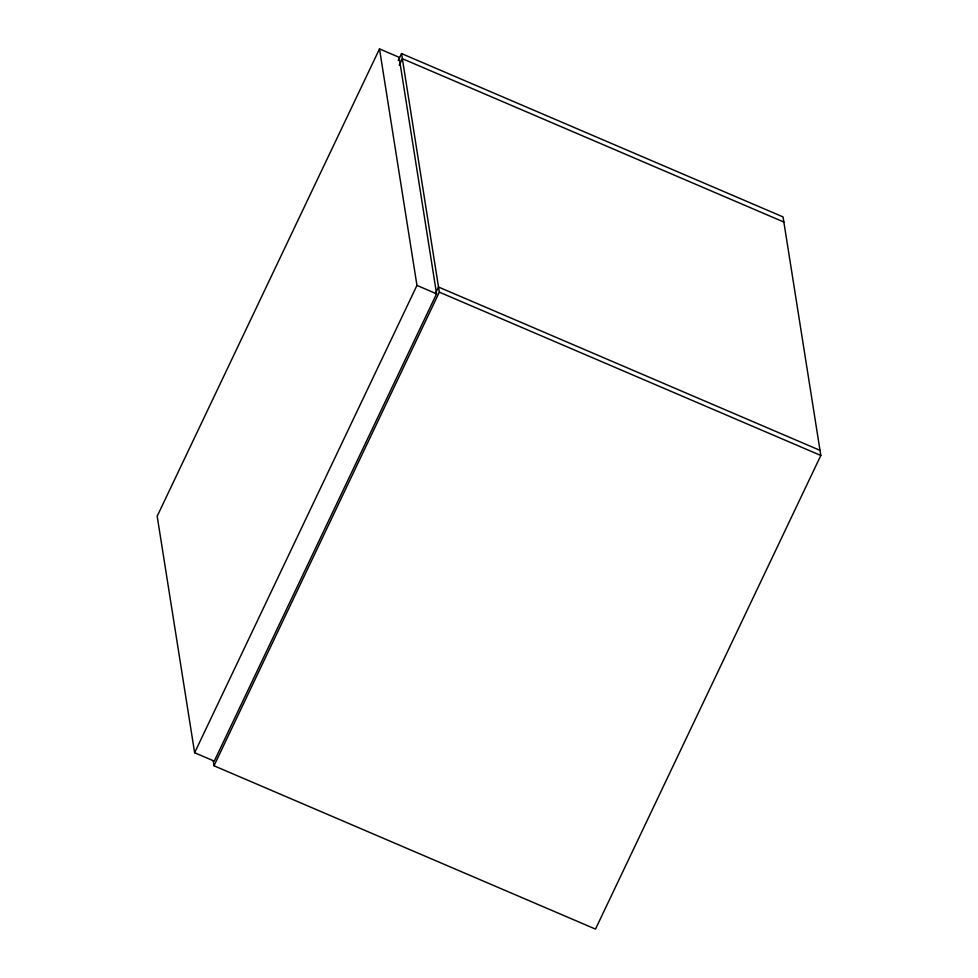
<?xml version="1.0" encoding="UTF-8"?>
<svg xmlns="http://www.w3.org/2000/svg" width="978" height="978" viewBox="0 0 978 978"><rect width="100%" height="100%" fill="white"/><g stroke="black" fill="none" stroke-linecap="round" stroke-linejoin="round"><path stroke-width="1.47" d="M379.501 48.9L157.177 516.225L194.634 752.73L214.255 761.129L436.579 293.803L399.122 57.299L379.501 48.9L416.958 285.405L194.634 752.73M398.278 60.465L401.555 53.582L783.048 216.908L820.823 455.467L595.492 929.1L213.999 765.774L213.192 760.664M399.232 65.281L402.361 58.692L783.855 222.03M435.393 293.608L438.523 287.031L820.016 450.357M213.999 765.774L439.33 292.141L401.555 53.582M439.33 292.141L820.823 455.467M416.958 285.405L436.579 293.803"/></g></svg>
